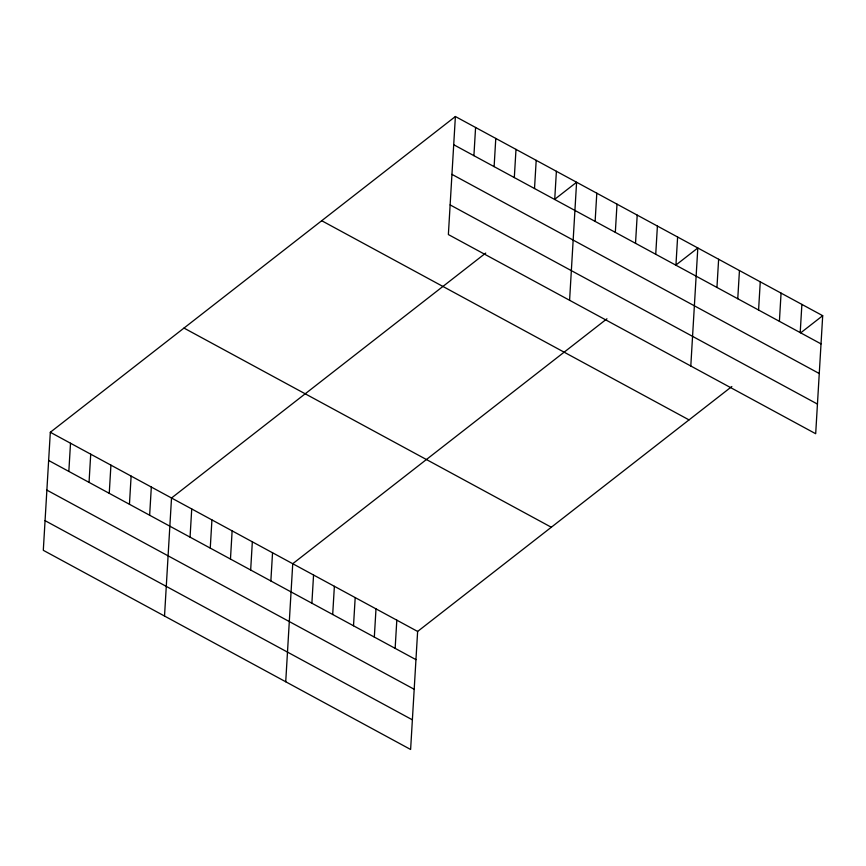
<?xml version="1.0" encoding="UTF-8"?>
<svg xmlns="http://www.w3.org/2000/svg" width="866" height="866" viewBox="0 0 866 866"><rect width="100%" height="100%" fill="white"/><g stroke="black" fill="none" stroke-linecap="round" stroke-linejoin="round"><path stroke-width="1.3" d="M455.386 116.52L448.371 234.556L815.685 433.725L822.7 315.689L455.386 116.52L50.315 432.275L43.3 550.311L410.614 749.48L417.629 631.444L731.846 386.517M68.836 471.418L70.514 443.23M89.046 482.373L90.713 454.185M109.246 493.328L110.924 465.139M129.445 504.283L131.123 476.094M149.645 515.238L151.323 487.049M164.518 616.029L171.522 498.004L485.739 253.067M190.055 537.147L191.732 508.959M210.254 548.102L211.932 519.914M230.464 559.057L232.131 530.869M250.664 570.012L252.342 541.824M270.863 580.967L272.541 552.768M285.726 681.758L292.74 563.723L606.958 318.796M311.879 603.201L313.557 575.013M332.696 614.492L334.373 586.304M353.512 625.782L355.19 597.583M374.329 637.062L375.996 608.874M395.145 648.353L396.812 620.164M473.908 155.664L475.586 127.475M494.118 166.618L495.785 138.43M514.317 177.573L515.995 149.385M534.517 188.528L536.195 160.34M554.716 199.483L556.394 171.295M569.59 300.285L576.594 182.25L554.662 199.342M595.126 221.393L596.804 193.205M615.325 232.348L617.003 204.16M635.525 243.303L637.203 215.114M655.735 254.258L657.402 226.069M675.935 265.212L677.613 237.024M690.797 366.004L697.812 247.979L675.881 265.072M716.951 287.458L718.628 259.259M737.767 298.738L739.445 270.549M758.584 310.028L760.261 281.84M779.4 321.308L781.067 293.119M800.206 332.598L801.884 304.41M800.769 332.793L822.7 315.689M453.708 144.719L821.022 343.889M451.944 174.358L819.268 373.527M450.136 204.906L817.45 404.076M321.708 220.722L689.022 419.891M183.982 328.073L551.306 527.242M50.315 432.275L417.629 631.444M48.637 460.463L415.951 659.643M46.872 490.113L414.197 689.282M45.064 520.661L412.378 719.83"/></g></svg>
